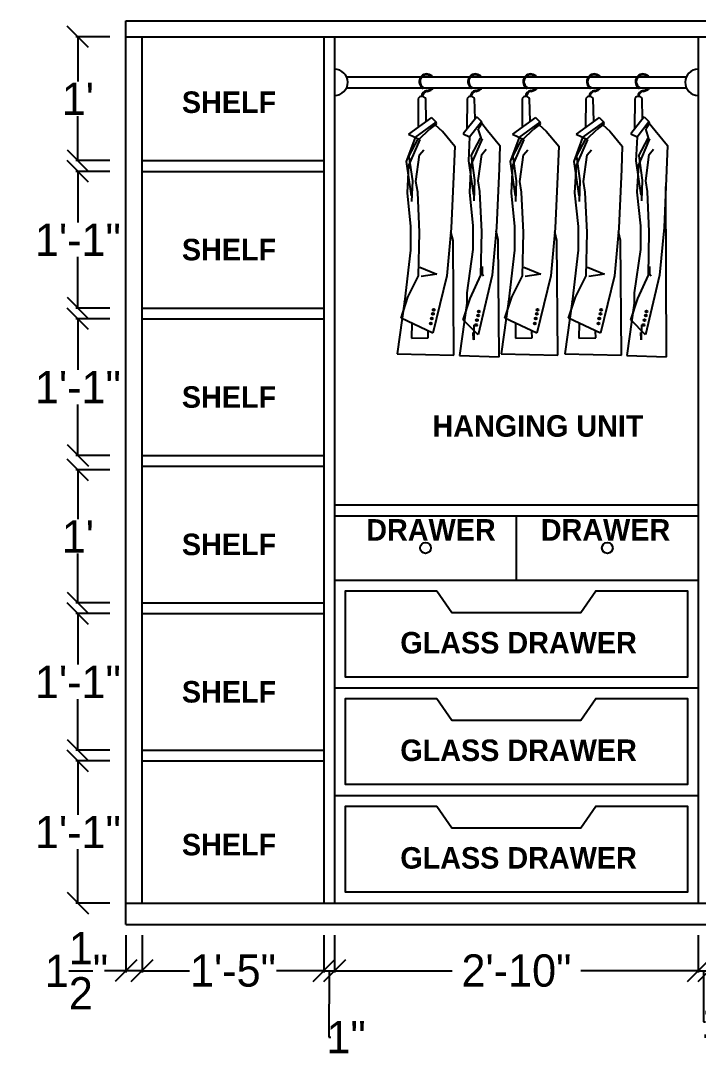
# Model space of a CAD drawing. Header units: inches. Extents: x -2624 to 3682, y -673 to 3670.
# Drawn here: x 331 to 394, y 1412 to 1508.4 of the extents above; entities that cross this region are included whole.
import ezdxf

# ---------------------------------------------------------------- set-up
doc = ezdxf.new("R2010")
doc.units = ezdxf.units.IN
doc.header["$MEASUREMENT"] = 0
doc.styles.add('HEMI', font='stylu.ttf')
doc.styles.get("Standard").update_dxf_attribs({"font": 'arial.ttf'})
doc.dimstyles.get("Standard").update_dxf_attribs({"dimtxt": 0.18, "dimasz": 0.18, "dimexe": 0.18, "dimexo": 0.0625, "dimgap": 0.09, "dimtad": 0, "dimtih": 1, "dimtoh": 1, "dimdec": 0, "dimzin": 0, "dimdsep": 46, "dimlunit": 4, "dimtxsty": 'Standard', "dimcen": 0.09, "dimadec": 0, "dimazin": 0, "dimtfac": 1, "dimtdec": 0, "dimtofl": 0, "dimtmove": 0, "dimatfit": 3, "dimfxl": 1, "dimtolj": 1, "dimtzin": 0, "dimarcsym": 0})

# ---------------------------------------------------------------- blocks, each defined once
blk = doc.blocks.new('rdth')
at = {"color": 18, "true_color": 0x000000}
for p, q in [((3607.319, 824.208), (3607.307, 822.228)), ((3607.87, 822.645), (3607.833, 824.186)), ((3610.687, 824.208), (3610.675, 822.119)), ((3611.234, 822.815), (3611.201, 824.186)), ((3614.477, 824.208), (3614.466, 822.228)), ((3615.028, 822.645), (3614.991, 824.186)), ((3618.86, 824.208), (3618.848, 822.228)), ((3619.411, 822.645), (3619.374, 824.186)), ((3622.228, 824.208), (3622.216, 822.119)), ((3622.775, 822.815), (3622.742, 824.186)), ((3608.23, 822.911), (3606.657, 821.747)), ((3607.102, 821.538), (3608.554, 822.586)), ((3608.23, 822.911), (3608.554, 822.586)), ((3608.582, 822.472), (3608.554, 822.586)), ((3611.344, 822.953), (3610.41, 821.789)), ((3610.854, 821.579), (3611.669, 822.627)), ((3611.344, 822.953), (3611.669, 822.627)), ((3611.697, 822.513), (3611.449, 822.129)), ((3611.697, 822.513), (3611.669, 822.627)), ((3611.692, 822.506), (3612.092, 822.008)), ((3615.388, 822.911), (3613.815, 821.747)), ((3614.26, 821.538), (3615.712, 822.586)), ((3615.388, 822.911), (3615.712, 822.586)), ((3615.741, 822.472), (3615.712, 822.586)), ((3619.771, 822.911), (3618.198, 821.747)), ((3618.643, 821.538), (3620.095, 822.586)), ((3619.771, 822.911), (3620.095, 822.586)), ((3620.123, 822.472), (3620.095, 822.586)), ((3622.885, 822.953), (3621.951, 821.789)), ((3622.396, 821.579), (3623.21, 822.627)), ((3622.885, 822.953), (3623.21, 822.627)), ((3623.238, 822.513), (3622.99, 822.129)), ((3623.238, 822.513), (3623.21, 822.627)), ((3623.234, 822.506), (3623.633, 822.008)), ((3607.381, 821.406), (3608.071, 822.087)), ((3608.582, 822.472), (3608.071, 822.087)), ((3608.481, 822.396), (3608.977, 821.966)), ((3608.982, 821.966), (3609.835, 820.933)), ((3610.41, 821.789), (3610.854, 821.579)), ((3611.668, 821.448), (3611.449, 822.129)), ((3612.097, 822.007), (3612.949, 820.975)), ((3614.54, 821.406), (3615.229, 822.087)), ((3615.741, 822.472), (3615.229, 822.087)), ((3615.639, 822.396), (3616.136, 821.966)), ((3616.141, 821.966), (3616.993, 820.933)), ((3618.922, 821.406), (3619.612, 822.087)), ((3620.123, 822.472), (3619.612, 822.087)), ((3620.022, 822.396), (3620.518, 821.966)), ((3620.523, 821.966), (3621.376, 820.933)), ((3621.951, 821.789), (3622.396, 821.579)), ((3623.209, 821.448), (3622.99, 822.129)), ((3623.638, 822.007), (3624.49, 820.975)), ((3607.102, 821.538), (3606.488, 819.877)), ((3607.428, 821.389), (3606.653, 819.597)), ((3606.657, 821.747), (3607.427, 821.385)), ((3606.678, 820.217), (3607.318, 821.436)), ((3610.854, 821.579), (3610.775, 819.919)), ((3611.715, 821.43), (3610.94, 819.639)), ((3610.965, 820.259), (3611.605, 821.477)), ((3614.26, 821.538), (3613.646, 819.877)), ((3614.586, 821.389), (3613.811, 819.597)), ((3613.815, 821.747), (3614.585, 821.385)), ((3613.836, 820.217), (3614.477, 821.436)), ((3618.643, 821.538), (3618.029, 819.877)), ((3618.969, 821.389), (3618.194, 819.597)), ((3618.198, 821.747), (3618.968, 821.385)), ((3618.219, 820.217), (3618.859, 821.436)), ((3622.396, 821.579), (3622.316, 819.919)), ((3623.256, 821.43), (3622.481, 819.639)), ((3622.506, 820.259), (3623.146, 821.477)), ((3607.402, 820.326), (3607.706, 820.69)), ((3609.835, 820.933), (3609.774, 819.354)), ((3611.446, 818.546), (3611.689, 820.368)), ((3611.689, 820.368), (3611.993, 820.732)), ((3612.949, 820.975), (3612.888, 819.396)), ((3614.561, 820.326), (3614.864, 820.69)), ((3616.993, 820.933), (3616.932, 819.354)), ((3618.943, 820.326), (3619.247, 820.69)), ((3621.376, 820.933), (3621.315, 819.354)), ((3622.987, 818.546), (3623.23, 820.368)), ((3623.23, 820.368), (3623.534, 820.732)), ((3624.49, 820.975), (3624.247, 815.327)), ((3606.488, 819.877), (3606.829, 817.517)), ((3606.678, 820.217), (3606.914, 818.541)), ((3607.159, 818.504), (3607.402, 820.326)), ((3610.775, 819.919), (3611.116, 817.558)), ((3610.94, 819.639), (3610.838, 817.756)), ((3610.965, 820.259), (3611.201, 818.582)), ((3613.646, 819.877), (3613.987, 817.517)), ((3613.836, 820.217), (3614.073, 818.541)), ((3614.317, 818.504), (3614.561, 820.326)), ((3618.029, 819.877), (3618.37, 817.517)), ((3618.219, 820.217), (3618.456, 818.541)), ((3618.7, 818.504), (3618.943, 820.326)), ((3622.316, 819.919), (3622.657, 817.558)), ((3622.481, 819.639), (3622.379, 817.756)), ((3622.506, 820.259), (3622.742, 818.582)), ((3606.653, 819.597), (3606.551, 817.715)), ((3609.774, 819.354), (3609.591, 815.286)), ((3612.888, 819.396), (3612.706, 815.327)), ((3613.811, 819.597), (3613.71, 817.715)), ((3616.932, 819.354), (3616.75, 815.286)), ((3618.194, 819.597), (3618.092, 817.715)), ((3621.315, 819.354), (3621.132, 815.286)), ((3606.914, 818.541), (3606.858, 817.119)), ((3607.281, 817.775), (3607.159, 818.504)), ((3611.201, 818.582), (3611.144, 817.16)), ((3611.568, 817.817), (3611.446, 818.546)), ((3614.073, 818.541), (3614.016, 817.119)), ((3614.439, 817.775), (3614.317, 818.504)), ((3618.456, 818.541), (3618.399, 817.119)), ((3618.822, 817.775), (3618.7, 818.504)), ((3622.742, 818.582), (3622.685, 817.16)), ((3623.109, 817.817), (3622.987, 818.546)), ((3606.551, 817.715), (3606.794, 815.407)), ((3607.402, 814.982), (3607.281, 817.775)), ((3610.838, 817.756), (3611.081, 815.449)), ((3611.689, 815.023), (3611.568, 817.817)), ((3613.71, 817.715), (3613.953, 815.407)), ((3614.561, 814.982), (3614.439, 817.775)), ((3618.092, 817.715), (3618.335, 815.407)), ((3618.943, 814.982), (3618.822, 817.775)), ((3622.379, 817.756), (3622.622, 815.449)), ((3623.23, 815.023), (3623.109, 817.817)), ((3624.429, 806.421), (3624.369, 818.151)), ((3606.794, 815.407), (3606.794, 813.767)), ((3611.081, 815.449), (3611.081, 813.809)), ((3613.953, 815.407), (3613.953, 813.767)), ((3618.335, 815.407), (3618.335, 813.767)), ((3622.622, 815.449), (3622.622, 813.809)), ((3607.341, 812.006), (3607.402, 814.982)), ((3609.591, 815.286), (3609.288, 812.006)), ((3609.713, 814.435), (3609.568, 815.036)), ((3611.628, 812.048), (3611.689, 815.023)), ((3612.706, 815.327), (3612.402, 812.048)), ((3612.828, 814.477), (3612.683, 815.078)), ((3614.5, 812.006), (3614.561, 814.982)), ((3616.75, 815.286), (3616.446, 812.006)), ((3616.871, 814.435), (3616.727, 815.036)), ((3618.882, 812.006), (3618.943, 814.982)), ((3621.132, 815.286), (3620.829, 812.006)), ((3621.254, 814.435), (3621.109, 815.036)), ((3623.169, 812.048), (3623.23, 815.023)), ((3624.247, 815.327), (3623.943, 812.048)), ((3609.774, 806.532), (3609.713, 814.435)), ((3612.888, 806.421), (3612.828, 814.477)), ((3616.932, 806.532), (3616.871, 814.435)), ((3621.315, 806.532), (3621.254, 814.435)), ((3606.794, 813.767), (3606.369, 810.215)), ((3611.081, 813.809), (3610.656, 810.833)), ((3613.953, 813.767), (3613.527, 810.215)), ((3618.335, 813.767), (3617.91, 810.215)), ((3622.622, 813.809), (3622.197, 810.833)), ((3607.43, 812.593), (3608.601, 812.105)), ((3611.717, 812.634), (3611.716, 812.147)), ((3614.588, 812.593), (3615.76, 812.105)), ((3618.971, 812.593), (3620.143, 812.105)), ((3623.258, 812.634), (3623.257, 812.147)), ((3606.612, 810.54), (3607.341, 812.006)), ((3608.601, 812.105), (3607.528, 811.949)), ((3609.288, 812.006), (3608.32, 808.045)), ((3610.899, 810.429), (3611.628, 812.048)), ((3612.402, 812.048), (3611.435, 807.934)), ((3611.716, 812.147), (3611.815, 811.991)), ((3613.77, 810.54), (3614.5, 812.006)), ((3615.76, 812.105), (3614.686, 811.949)), ((3616.446, 812.006), (3615.478, 808.045)), ((3618.153, 810.54), (3618.882, 812.006)), ((3620.143, 812.105), (3619.069, 811.949)), ((3620.829, 812.006), (3619.861, 808.045)), ((3622.44, 810.429), (3623.169, 812.048)), ((3623.943, 812.048), (3622.976, 807.934)), ((3623.257, 812.147), (3623.356, 811.991)), ((3606.132, 809.077), (3606.612, 810.54)), ((3610.419, 808.966), (3610.899, 810.429)), ((3610.656, 810.833), (3610.656, 810.126)), ((3613.29, 809.077), (3613.77, 810.54)), ((3617.673, 809.077), (3618.153, 810.54)), ((3621.96, 808.966), (3622.44, 810.429)), ((3622.197, 810.833), (3622.197, 810.126)), ((3606.369, 810.236), (3605.868, 806.634)), ((3606.369, 810.215), (3606.369, 810.236)), ((3610.656, 810.126), (3610.155, 806.523)), ((3613.527, 810.236), (3613.026, 806.634)), ((3613.527, 810.215), (3613.527, 810.236)), ((3617.91, 810.236), (3617.409, 806.634)), ((3617.91, 810.215), (3617.91, 810.236)), ((3622.197, 810.126), (3621.696, 806.523)), ((3608.32, 808.045), (3606.132, 809.077)), ((3611.435, 807.934), (3610.419, 808.966)), ((3615.478, 808.045), (3613.29, 809.077)), ((3619.861, 808.045), (3617.673, 809.077)), ((3622.976, 807.934), (3621.96, 808.966)), ((3606.866, 808.731), (3606.849, 807.7)), ((3608.01, 807.72), (3607.995, 808.198)), ((3611.153, 808.62), (3611.136, 807.589)), ((3614.024, 808.731), (3614.007, 807.7)), ((3615.168, 807.72), (3615.153, 808.198)), ((3618.407, 808.731), (3618.39, 807.7)), ((3619.551, 807.72), (3619.536, 808.198)), ((3622.694, 808.62), (3622.677, 807.589)), ((3606.849, 807.7), (3608.01, 807.72)), ((3611.124, 807.609), (3611.11, 808.087)), ((3611.136, 807.589), (3611.124, 807.609)), ((3614.007, 807.7), (3615.168, 807.72)), ((3618.39, 807.7), (3619.551, 807.72)), ((3622.665, 807.609), (3622.651, 808.087)), ((3622.677, 807.589), (3622.665, 807.609)), ((3605.868, 806.634), (3609.774, 806.532)), ((3610.155, 806.523), (3612.888, 806.421)), ((3613.026, 806.634), (3616.932, 806.532)), ((3617.409, 806.634), (3621.315, 806.532)), ((3621.696, 806.523), (3624.429, 806.421))]:
    blk.add_line(p, q, dxfattribs=at)
for centre, radius in [((3607.618, 824.965), 0.055), ((3610.972, 824.965), 0.055), ((3614.777, 824.965), 0.055), ((3619.159, 824.965), 0.055), ((3622.513, 824.965), 0.055), ((3608.381, 809.661), 0.0683), ((3611.496, 809.55), 0.0683), ((3615.54, 809.661), 0.0683), ((3619.922, 809.661), 0.0683), ((3623.037, 809.55), 0.0683), ((3608.25, 809.065), 0.0683), ((3608.333, 809.383), 0.0683), ((3611.364, 808.954), 0.0683), ((3611.448, 809.273), 0.0683), ((3615.408, 809.065), 0.0683), ((3615.491, 809.383), 0.0683), ((3619.791, 809.065), 0.0683), ((3619.874, 809.383), 0.0683), ((3622.905, 808.954), 0.0683), ((3622.989, 809.273), 0.0683), ((3608.187, 808.726), 0.0683), ((3611.302, 808.615), 0.0683), ((3615.346, 808.726), 0.0683), ((3619.728, 808.726), 0.0683), ((3622.843, 808.615), 0.0683)]:
    blk.add_circle(centre, radius, dxfattribs=at)
for centre, radius, start, end in [((3607.901, 825.384), 0.522, 58.88889, 230.40938), ((3607.901, 825.384), 0.465, 58.88889, 230.40938), ((3607.856, 825.309), 0.552, 46.20836, 58.88889), ((3607.856, 825.309), 0.609, 40.83099, 58.88889), ((3611.255, 825.384), 0.522, 58.88889, 230.40938), ((3611.255, 825.384), 0.465, 58.88889, 230.40938), ((3611.21, 825.309), 0.552, 46.20836, 58.88889), ((3611.21, 825.309), 0.609, 40.83099, 58.88889), ((3615.06, 825.384), 0.522, 58.88889, 230.40938), ((3615.06, 825.384), 0.465, 58.88889, 230.40938), ((3615.015, 825.309), 0.552, 46.20836, 58.88889), ((3615.015, 825.309), 0.609, 40.83099, 58.88889), ((3619.442, 825.384), 0.522, 58.88889, 230.40938), ((3619.442, 825.384), 0.465, 58.88889, 230.40938), ((3619.397, 825.309), 0.552, 46.20836, 58.88889), ((3619.397, 825.309), 0.609, 40.83099, 58.88889), ((3622.796, 825.384), 0.522, 58.88889, 230.40938), ((3622.796, 825.384), 0.465, 58.88889, 230.40938), ((3622.751, 825.309), 0.552, 46.20836, 58.88889), ((3622.751, 825.309), 0.609, 40.83099, 58.88889), ((3607.999, 824.311), 0.457, 98.14379, 177.87173), ((3607.999, 824.311), 0.4, 98.14379, 177.7449), ((3607.856, 825.309), 0.552, 278.14379, 320.73107), ((3607.856, 825.309), 0.609, 278.14379, 325.01876), ((3611.353, 824.311), 0.457, 98.14379, 177.87173), ((3611.353, 824.311), 0.4, 98.14379, 177.7449), ((3611.21, 825.309), 0.552, 278.14379, 320.73107), ((3611.21, 825.309), 0.609, 278.14379, 325.01876), ((3615.157, 824.311), 0.457, 98.14379, 177.87173), ((3615.157, 824.311), 0.4, 98.14379, 177.7449), ((3615.015, 825.309), 0.552, 278.14379, 320.73107), ((3615.015, 825.309), 0.609, 278.14379, 325.01876), ((3619.54, 824.311), 0.457, 98.14379, 177.87173), ((3619.54, 824.311), 0.4, 98.14379, 177.7449), ((3619.397, 825.309), 0.552, 278.14379, 320.73107), ((3619.397, 825.309), 0.609, 278.14379, 325.01876), ((3622.894, 824.311), 0.457, 98.14379, 177.87173), ((3622.894, 824.311), 0.4, 98.14379, 177.7449), ((3622.751, 825.309), 0.552, 278.14379, 320.73107), ((3622.751, 825.309), 0.609, 278.14379, 325.01876), ((3607.57, 824.068), 0.288, 24.24192, 150.77828), ((3610.938, 824.068), 0.288, 24.24192, 150.77828), ((3614.728, 824.068), 0.288, 24.24192, 150.77828), ((3619.111, 824.068), 0.288, 24.24192, 150.77828), ((3622.479, 824.068), 0.288, 24.24192, 150.77828)]:
    blk.add_arc(centre, radius, start, end, dxfattribs=at)
blk = doc.blocks.new('_Oblique')
at = {"color": 0, "linetype": 'ByBlock', "lineweight": -2}
blk.add_line((-0.5, -0.5), (0.5, 0.5), dxfattribs=at)
blk = doc.blocks.new('*D96')
at = {"color": 254, "lineweight": -2, "transparency": 16777216}
for p, q in [((339.252, 1439.633), (336.108, 1439.633)), ((339.252, 1426.433), (336.108, 1426.433))]:
    blk.add_line(p, q, dxfattribs=at)
at = {"color": 5, "lineweight": -2, "transparency": 16777216}
for p, q in [((336.288, 1439.633), (336.288, 1434.639)), ((336.288, 1426.433), (336.288, 1431.428))]:
    blk.add_line(p, q, dxfattribs=at)
at = {"layer": 'Defpoints', "color": 0, "transparency": 16777216}
for p in [(336.288, 1439.633), (342.252, 1439.633), (342.252, 1426.433)]:
    blk.add_point(p, dxfattribs=at)
at = {"color": 5, "lineweight": -2, "transparency": 16777216, "xscale": 2, "yscale": 2, "zscale": 2}
for p, rotation in [((336.288, 1439.633), 90), ((336.288, 1426.433), 270)]:
    blk.add_blockref('_Oblique', p, dxfattribs=dict(at, rotation=rotation))
at = {"color": 5, "transparency": 16777216, "insert": (336.288, 1433.033), "char_height": 3, "attachment_point": 5, "style": 'HEMI'}
blk.add_mtext('\\A1;1\'-1"', dxfattribs=at)
blk = doc.blocks.new('*D88')
at = {"color": 254, "lineweight": -2, "transparency": 16777216}
for p, q in [((339.252, 1453.333), (336.108, 1453.333)), ((339.252, 1440.633), (336.108, 1440.633))]:
    blk.add_line(p, q, dxfattribs=at)
at = {"color": 5, "lineweight": -2, "transparency": 16777216}
for p, q in [((336.288, 1453.333), (336.288, 1448.589)), ((336.288, 1440.633), (336.288, 1445.378))]:
    blk.add_line(p, q, dxfattribs=at)
at = {"layer": 'Defpoints', "color": 0, "transparency": 16777216}
for p in [(336.288, 1453.333), (342.252, 1453.333), (342.252, 1440.633)]:
    blk.add_point(p, dxfattribs=at)
at = {"color": 5, "lineweight": -2, "transparency": 16777216, "xscale": 2, "yscale": 2, "zscale": 2}
for p, rotation in [((336.288, 1453.333), 90), ((336.288, 1440.633), 270)]:
    blk.add_blockref('_Oblique', p, dxfattribs=dict(at, rotation=rotation))
at = {"color": 5, "transparency": 16777216, "insert": (336.288, 1446.983), "char_height": 3, "attachment_point": 5, "style": 'HEMI'}
blk.add_mtext('\\A1;1\'-1"', dxfattribs=at)
blk = doc.blocks.new('*D89')
at = {"color": 254, "lineweight": -2, "transparency": 16777216}
for p, q in [((339.252, 1466.683), (336.108, 1466.683)), ((339.252, 1454.333), (336.108, 1454.333))]:
    blk.add_line(p, q, dxfattribs=at)
at = {"color": 5, "lineweight": -2, "transparency": 16777216}
for p, q in [((336.288, 1466.683), (336.288, 1462.114)), ((336.288, 1454.333), (336.288, 1458.903))]:
    blk.add_line(p, q, dxfattribs=at)
at = {"layer": 'Defpoints', "color": 0, "transparency": 16777216}
for p in [(336.288, 1466.683), (342.252, 1466.683), (342.252, 1454.333)]:
    blk.add_point(p, dxfattribs=at)
at = {"color": 5, "lineweight": -2, "transparency": 16777216, "xscale": 2, "yscale": 2, "zscale": 2}
for p, rotation in [((336.288, 1466.683), 90), ((336.288, 1454.333), 270)]:
    blk.add_blockref('_Oblique', p, dxfattribs=dict(at, rotation=rotation))
at = {"color": 5, "transparency": 16777216, "insert": (336.288, 1460.508), "char_height": 3, "attachment_point": 5, "style": 'HEMI'}
blk.add_mtext("\\A1;1'", dxfattribs=at)
blk = doc.blocks.new('*D91')
at = {"color": 254, "lineweight": -2, "transparency": 16777216}
for p, q in [((339.252, 1480.733), (336.108, 1480.733)), ((339.252, 1468.033), (336.108, 1468.033))]:
    blk.add_line(p, q, dxfattribs=at)
at = {"color": 5, "lineweight": -2, "transparency": 16777216}
for p, q in [((336.288, 1480.733), (336.288, 1475.989)), ((336.288, 1468.033), (336.288, 1472.778))]:
    blk.add_line(p, q, dxfattribs=at)
at = {"layer": 'Defpoints', "color": 0, "transparency": 16777216}
for p in [(336.288, 1480.733), (342.252, 1480.733), (342.252, 1468.033)]:
    blk.add_point(p, dxfattribs=at)
at = {"color": 5, "lineweight": -2, "transparency": 16777216, "xscale": 2, "yscale": 2, "zscale": 2}
for p, rotation in [((336.288, 1480.733), 90), ((336.288, 1468.033), 270)]:
    blk.add_blockref('_Oblique', p, dxfattribs=dict(at, rotation=rotation))
at = {"color": 5, "transparency": 16777216, "insert": (336.288, 1474.383), "char_height": 3, "attachment_point": 5, "style": 'HEMI'}
blk.add_mtext('\\A1;1\'-1"', dxfattribs=at)
blk = doc.blocks.new('*D92')
at = {"color": 254, "lineweight": -2, "transparency": 16777216}
for p, q in [((339.252, 1494.433), (336.108, 1494.433)), ((339.252, 1481.733), (336.108, 1481.733))]:
    blk.add_line(p, q, dxfattribs=at)
at = {"color": 5, "lineweight": -2, "transparency": 16777216}
for p, q in [((336.288, 1494.433), (336.288, 1489.689)), ((336.288, 1481.733), (336.288, 1486.478))]:
    blk.add_line(p, q, dxfattribs=at)
at = {"layer": 'Defpoints', "color": 0, "transparency": 16777216}
for p in [(336.288, 1494.433), (342.252, 1494.433), (342.252, 1481.733)]:
    blk.add_point(p, dxfattribs=at)
at = {"color": 5, "lineweight": -2, "transparency": 16777216, "xscale": 2, "yscale": 2, "zscale": 2}
for p, rotation in [((336.288, 1494.433), 90), ((336.288, 1481.733), 270)]:
    blk.add_blockref('_Oblique', p, dxfattribs=dict(at, rotation=rotation))
at = {"color": 5, "transparency": 16777216, "insert": (336.288, 1488.083), "char_height": 3, "attachment_point": 5, "style": 'HEMI'}
blk.add_mtext('\\A1;1\'-1"', dxfattribs=at)
blk = doc.blocks.new('*D115')
at = {"color": 254, "lineweight": -2, "transparency": 16777216}
for p, q in [((339.252, 1506.933), (336.108, 1506.933)), ((339.252, 1495.433), (336.108, 1495.433))]:
    blk.add_line(p, q, dxfattribs=at)
at = {"color": 5, "lineweight": -2, "transparency": 16777216}
for p, q in [((336.288, 1506.933), (336.288, 1502.789)), ((336.288, 1495.433), (336.288, 1499.578))]:
    blk.add_line(p, q, dxfattribs=at)
at = {"layer": 'Defpoints', "color": 0, "transparency": 16777216}
for p in [(336.288, 1506.933), (342.252, 1506.933), (342.252, 1495.433)]:
    blk.add_point(p, dxfattribs=at)
at = {"color": 5, "lineweight": -2, "transparency": 16777216, "xscale": 2, "yscale": 2, "zscale": 2}
for p, rotation in [((336.288, 1506.933), 90), ((336.288, 1495.433), 270)]:
    blk.add_blockref('_Oblique', p, dxfattribs=dict(at, rotation=rotation))
at = {"color": 5, "transparency": 16777216, "insert": (336.288, 1501.183), "char_height": 3, "attachment_point": 5, "style": 'HEMI'}
blk.add_mtext("\\A1;1'", dxfattribs=at)
blk = doc.blocks.new('*D116')
at = {"color": 254, "lineweight": -2, "transparency": 16777216}
for p, q in [((342.252, 1423.433), (342.252, 1419.96)), ((359.152, 1423.433), (359.152, 1419.96))]:
    blk.add_line(p, q, dxfattribs=at)
at = {"color": 5, "lineweight": -2, "transparency": 16777216}
for p, q in [((342.252, 1420.14), (346.654, 1420.14)), ((359.152, 1420.14), (354.749, 1420.14))]:
    blk.add_line(p, q, dxfattribs=at)
at = {"layer": 'Defpoints', "color": 0, "transparency": 16777216}
for p in [(342.252, 1426.433), (359.152, 1426.433), (359.152, 1420.14)]:
    blk.add_point(p, dxfattribs=at)
at = {"color": 5, "lineweight": -2, "transparency": 16777216, "xscale": 2, "yscale": 2, "zscale": 2, "rotation": 180}
blk.add_blockref('_Oblique', (342.252, 1420.14), dxfattribs=at)
at = {"color": 5, "lineweight": -2, "transparency": 16777216, "xscale": 2, "yscale": 2, "zscale": 2}
blk.add_blockref('_Oblique', (359.152, 1420.14), dxfattribs=at)
at = {"color": 5, "transparency": 16777216, "insert": (350.702, 1420.14), "char_height": 3, "attachment_point": 5, "style": 'HEMI'}
blk.add_mtext('\\A1;1\'-5"', dxfattribs=at)
blk = doc.blocks.new('*D117')
at = {"color": 254, "lineweight": -2, "transparency": 16777216}
for p, q in [((340.752, 1423.433), (340.752, 1419.96)), ((342.252, 1423.433), (342.252, 1419.96))]:
    blk.add_line(p, q, dxfattribs=at)
at = {"color": 5, "lineweight": -2, "transparency": 16777216}
for p, q in [((340.752, 1420.14), (338.752, 1420.14)), ((342.252, 1420.14), (340.752, 1420.14))]:
    blk.add_line(p, q, dxfattribs=at)
at = {"layer": 'Defpoints', "color": 0, "transparency": 16777216}
for p in [(340.752, 1426.433), (342.252, 1426.433), (340.752, 1420.14)]:
    blk.add_point(p, dxfattribs=at)
at = {"color": 5, "lineweight": -2, "transparency": 16777216, "xscale": 2, "yscale": 2, "zscale": 2, "rotation": 180}
blk.add_blockref('_Oblique', (340.752, 1420.14), dxfattribs=at)
at = {"color": 5, "lineweight": -2, "transparency": 16777216, "xscale": 2, "yscale": 2, "zscale": 2}
blk.add_blockref('_Oblique', (342.252, 1420.14), dxfattribs=at)
at = {"color": 5, "transparency": 16777216, "insert": (336.156, 1420.14), "char_height": 3, "attachment_point": 5, "style": 'HEMI'}
blk.add_mtext('\\A1;1{\\H1x;\\S1/2;}"', dxfattribs=at)
blk = doc.blocks.new('*D118')
at = {"color": 254, "lineweight": -2, "transparency": 16777216}
for p, q in [((359.152, 1423.433), (359.152, 1419.96)), ((360.152, 1423.433), (360.152, 1419.96))]:
    blk.add_line(p, q, dxfattribs=at)
at = {"color": 5, "lineweight": -2, "transparency": 16777216}
for p, q in [((359.152, 1420.14), (360.152, 1420.14)), ((359.652, 1420.14), (359.618, 1413.973)), ((359.618, 1413.973), (359.798, 1413.973))]:
    blk.add_line(p, q, dxfattribs=at)
at = {"layer": 'Defpoints', "color": 0, "transparency": 16777216}
for p in [(359.152, 1426.433), (360.152, 1426.433), (360.152, 1420.14)]:
    blk.add_point(p, dxfattribs=at)
at = {"color": 5, "lineweight": -2, "transparency": 16777216, "xscale": 2, "yscale": 2, "zscale": 2, "rotation": 180}
blk.add_blockref('_Oblique', (359.152, 1420.14), dxfattribs=at)
at = {"color": 5, "lineweight": -2, "transparency": 16777216, "xscale": 2, "yscale": 2, "zscale": 2}
blk.add_blockref('_Oblique', (360.152, 1420.14), dxfattribs=at)
at = {"color": 5, "transparency": 16777216, "insert": (361.22, 1413.973), "char_height": 3, "attachment_point": 5, "style": 'HEMI'}
blk.add_mtext('\\A1;1"', dxfattribs=at)
blk = doc.blocks.new('*D119')
at = {"color": 254, "lineweight": -2, "transparency": 16777216}
for p, q in [((360.152, 1423.433), (360.152, 1419.96)), ((393.952, 1423.433), (393.952, 1419.96))]:
    blk.add_line(p, q, dxfattribs=at)
at = {"color": 5, "lineweight": -2, "transparency": 16777216}
for p, q in [((360.152, 1420.14), (371.075, 1420.14)), ((393.952, 1420.14), (383.029, 1420.14))]:
    blk.add_line(p, q, dxfattribs=at)
at = {"layer": 'Defpoints', "color": 0, "transparency": 16777216}
for p in [(360.152, 1426.433), (393.952, 1426.433), (393.952, 1420.14)]:
    blk.add_point(p, dxfattribs=at)
at = {"color": 5, "lineweight": -2, "transparency": 16777216, "xscale": 2, "yscale": 2, "zscale": 2, "rotation": 180}
blk.add_blockref('_Oblique', (360.152, 1420.14), dxfattribs=at)
at = {"color": 5, "lineweight": -2, "transparency": 16777216, "xscale": 2, "yscale": 2, "zscale": 2}
blk.add_blockref('_Oblique', (393.952, 1420.14), dxfattribs=at)
at = {"color": 5, "transparency": 16777216, "insert": (377.052, 1420.14), "char_height": 3, "attachment_point": 5, "style": 'HEMI'}
blk.add_mtext('\\A1;2\'-10"', dxfattribs=at)
blk = doc.blocks.new('*D120')
at = {"color": 254, "lineweight": -2, "transparency": 16777216}
for p, q in [((393.952, 1423.433), (393.952, 1419.96)), ((394.952, 1423.433), (394.952, 1419.96))]:
    blk.add_line(p, q, dxfattribs=at)
at = {"color": 5, "lineweight": -2, "transparency": 16777216}
for p, q in [((393.952, 1420.14), (394.952, 1420.14)), ((394.452, 1420.14), (394.452, 1415.393)), ((394.452, 1415.393), (394.632, 1415.393))]:
    blk.add_line(p, q, dxfattribs=at)
at = {"layer": 'Defpoints', "color": 0, "transparency": 16777216}
for p in [(393.952, 1426.433), (394.952, 1426.433), (394.952, 1420.14)]:
    blk.add_point(p, dxfattribs=at)
at = {"color": 5, "lineweight": -2, "transparency": 16777216, "xscale": 2, "yscale": 2, "zscale": 2, "rotation": 180}
blk.add_blockref('_Oblique', (393.952, 1420.14), dxfattribs=at)
at = {"color": 5, "lineweight": -2, "transparency": 16777216, "xscale": 2, "yscale": 2, "zscale": 2}
blk.add_blockref('_Oblique', (394.952, 1420.14), dxfattribs=at)
at = {"color": 5, "transparency": 16777216, "insert": (396.054, 1415.393), "char_height": 3, "attachment_point": 5, "style": 'HEMI'}
blk.add_mtext('\\A1;1"', dxfattribs=at)

msp = doc.modelspace()

# ---------------------------------------------------------------- linework, layer by layer
at = {"color": 18, "true_color": 0x000000}
for p, q in [((340.752, 1424.433), (340.752, 1508.433)), ((340.752, 1508.433), (430.752, 1508.433)), ((340.752, 1506.933), (430.752, 1506.933)), ((342.252, 1426.433), (342.252, 1506.933)), ((359.152, 1506.933), (359.152, 1426.433)), ((360.152, 1506.933), (360.152, 1426.433)), ((393.952, 1506.933), (393.952, 1426.433)), ((361.268, 1503.212), (392.836, 1503.212)), ((361.268, 1502.212), (392.836, 1502.212)), ((342.252, 1495.433), (359.152, 1495.433)), ((342.252, 1494.433), (359.152, 1494.433)), ((342.252, 1481.733), (359.152, 1481.733)), ((342.252, 1480.733), (359.152, 1480.733)), ((342.252, 1468.033), (359.152, 1468.033)), ((342.252, 1467.033), (359.152, 1467.033)), ((360.152, 1463.433), (393.952, 1463.433)), ((360.152, 1462.433), (393.952, 1462.433)), ((377.052, 1456.433), (377.052, 1462.433)), ((360.152, 1456.433), (393.952, 1456.433)), ((342.252, 1454.333), (359.152, 1454.333)), ((342.252, 1453.333), (359.152, 1453.333)), ((360.152, 1446.433), (393.952, 1446.433)), ((342.252, 1440.633), (359.152, 1440.633)), ((342.252, 1439.633), (359.152, 1439.633)), ((360.152, 1436.433), (393.952, 1436.433)), ((340.752, 1426.433), (430.752, 1426.433)), ((340.752, 1424.433), (430.752, 1424.433))]:
    msp.add_line(p, q, dxfattribs=at)
at = {"color": 143, "true_color": 0x7aafdf}
for points in [[(369.667, 1455.433), (371.052, 1453.433), (383.052, 1453.433), (384.437, 1455.433), (392.952, 1455.433), (392.952, 1447.433), (361.152, 1447.433), (361.152, 1455.433)], [(369.667, 1445.433), (371.052, 1443.433), (383.052, 1443.433), (384.437, 1445.433), (392.952, 1445.433), (392.952, 1437.433), (361.152, 1437.433), (361.152, 1445.433)], [(369.667, 1435.433), (371.052, 1433.433), (383.052, 1433.433), (384.437, 1435.433), (392.952, 1435.433), (392.952, 1427.433), (361.152, 1427.433), (361.152, 1435.433)]]:
    msp.add_lwpolyline(points, close=True, dxfattribs=at)
at = {"color": 18, "true_color": 0x000000}
for centre in [(368.602, 1459.433), (385.502, 1459.433)]:
    msp.add_circle(centre, 0.5, dxfattribs=at)
for centre, start, end in [((360.152, 1502.712), 270, 90), ((393.952, 1502.712), 90, 270)]:
    msp.add_arc(centre, 1.223, start, end, dxfattribs=at)

# ---------------------------------------------------------------- block references
at = {"xscale": 1.349456073416687, "yscale": 1.349456073416687, "zscale": 1.349456073416687}
msp.add_blockref('rdth', (-4499.993, 388.965), dxfattribs=at)

# ---------------------------------------------------------------- texts
at = {"color": 177, "lineweight": 5, "true_color": 0x293189, "char_height": 2, "attachment_point": 3, "rotation": 0.00944, "style": 'HEMI'}
for s, insert, width in [('\\pxqc;{\\fStylus BT|b1|i0|c0|p34;SHELF}', (360.014, 1501.866), 19.3517), ('\\pxqc;{\\fStylus BT|b1|i0|c0|p34;SHELF}', (360.014, 1488.166), 19.3517), ('\\pxqc;{\\fStylus BT|b1|i0|c0|p34;SHELF}', (360.014, 1474.466), 19.3517), ('\\pxqc;{\\fStylus BT|b1|i0|c0|p34;HANGING UNIT}', (388.728, 1471.772), 19.3517), ('\\pxqc;{\\fStylus BT|b1|i0|c0|p34;DRAWER}', (376.572, 1462.113), 14.92485), ('\\pxqc;{\\fStylus BT|b1|i0|c0|p34;DRAWER}', (392.794, 1462.113), 14.92485), ('\\pxqc;{\\fStylus BT|b1|i0|c0|p34;SHELF}', (360.014, 1460.766), 19.3517), ('\\pxqc;{\\fStylus BT|b1|i0|c0|p34;GLASS DRAWER}', (389.475, 1451.631), 24.45403), ('\\pxqc;{\\fStylus BT|b1|i0|c0|p34;SHELF}', (360.014, 1447.066), 19.3517), ('\\pxqc;{\\fStylus BT|b1|i0|c0|p34;GLASS DRAWER}', (389.475, 1441.631), 24.45403), ('\\pxqc;{\\fStylus BT|b1|i0|c0|p34;SHELF}', (360.014, 1432.866), 19.3517), ('\\pxqc;{\\fStylus BT|b1|i0|c0|p34;GLASS DRAWER}', (389.475, 1431.631), 24.45403)]:
    msp.add_mtext(s, dxfattribs=dict(at, insert=insert, width=width))

# ---------------------------------------------------------------- dimensions: what is measured, and where the dimension line sits
at = {"color": 18, "true_color": 0x000000}
for base, p1, p2, override, picture, middle in [((336.288137778, 1506.933180222), (342.251931733, 1495.433180222), (342.251931733, 1506.933180222), {"dimtxt": 3, "dimasz": 2, "dimexo": 3, "dimtxsty": 'HEMI', "dimblk": 'Oblique', "dimcen": 0, "dimclrd": 5, "dimclre": 254, "dimclrt": 5, "dimtmove": 1, "dimldrblk": 'Oblique', "dimfxl": 0.03937, "dimarcsym": 1}, '*D115', (336.288137778, 1501.183180222)), ((336.288, 1494.433), (342.252, 1481.733), (342.252, 1494.433), {"dimtxt": 3, "dimasz": 2, "dimexo": 3, "dimtxsty": 'HEMI', "dimblk": 'Oblique', "dimcen": 0, "dimclrd": 5, "dimclre": 254, "dimclrt": 5, "dimtmove": 1, "dimldrblk": 'Oblique', "dimfxl": 0.03937, "dimarcsym": 1}, '*D92', (336.288, 1488.083)), ((336.288, 1480.733), (342.252, 1468.033), (342.252, 1480.733), {"dimtxt": 3, "dimasz": 2, "dimexo": 3, "dimtxsty": 'HEMI', "dimblk": 'Oblique', "dimcen": 0, "dimclrd": 5, "dimclre": 254, "dimclrt": 5, "dimtmove": 1, "dimldrblk": 'Oblique', "dimfxl": 0.03937, "dimarcsym": 1}, '*D91', (336.288, 1474.383)), ((336.288, 1466.683), (342.252, 1454.333), (342.252, 1466.683), {"dimtxt": 3, "dimasz": 2, "dimexo": 3, "dimtxsty": 'HEMI', "dimblk": 'Oblique', "dimcen": 0, "dimclrd": 5, "dimclre": 254, "dimclrt": 5, "dimtmove": 1, "dimldrblk": 'Oblique', "dimfxl": 0.03937, "dimarcsym": 1}, '*D89', (336.288, 1460.508)), ((336.288, 1453.333), (342.252, 1440.633), (342.252, 1453.333), {"dimtxt": 3, "dimasz": 2, "dimexo": 3, "dimtxsty": 'HEMI', "dimblk": 'Oblique', "dimcen": 0, "dimclrd": 5, "dimclre": 254, "dimclrt": 5, "dimtmove": 1, "dimldrblk": 'Oblique', "dimfxl": 0.03937, "dimarcsym": 1}, '*D88', (336.288, 1446.983)), ((336.288, 1439.633), (342.252, 1426.433), (342.252, 1439.633), {"dimtxt": 3, "dimasz": 2, "dimexo": 3, "dimtxsty": 'HEMI', "dimblk": 'Oblique', "dimcen": 0, "dimclrd": 5, "dimclre": 254, "dimclrt": 5, "dimldrblk": 'Oblique', "dimfxl": 0.03937, "dimarcsym": 1}, '*D96', (336.288, 1433.033))]:
    dim = msp.add_linear_dim(base=base, p1=p1, p2=p2, angle=90, dimstyle='Standard', override=override, dxfattribs=at)
    dim.commit()
    dim.dimension.update_dxf_attribs({"geometry": picture, "text_midpoint": middle})
for base, p1, p2, override, picture, middle in [((340.752, 1420.14), (342.252, 1426.433), (340.752, 1426.433), {"dimtxt": 3, "dimasz": 2, "dimexo": 3, "dimdec": 1, "dimtxsty": 'HEMI', "dimblk": 'Oblique', "dimcen": 0, "dimclrd": 5, "dimclre": 254, "dimclrt": 5, "dimtdec": 1, "dimldrblk": 'Oblique', "dimfxl": 0.03937, "dimarcsym": 1}, '*D117', (336.156, 1420.14)), ((359.152, 1420.14), (342.252, 1426.433), (359.152, 1426.433), {"dimtxt": 3, "dimasz": 2, "dimexo": 3, "dimtxsty": 'HEMI', "dimblk": 'Oblique', "dimcen": 0, "dimclrd": 5, "dimclre": 254, "dimclrt": 5, "dimldrblk": 'Oblique', "dimfxl": 0.03937, "dimarcsym": 1}, '*D116', (350.702, 1420.14)), ((393.952, 1420.14), (360.152, 1426.433), (393.952, 1426.433), {"dimtxt": 3, "dimasz": 2, "dimexo": 3, "dimdec": 1, "dimtxsty": 'HEMI', "dimblk": 'Oblique', "dimcen": 0, "dimclrd": 5, "dimclre": 254, "dimclrt": 5, "dimtdec": 1, "dimtmove": 1, "dimldrblk": 'Oblique', "dimfxl": 0.03937, "dimarcsym": 1}, '*D119', (377.052, 1420.14))]:
    dim = msp.add_linear_dim(base=base, p1=p1, p2=p2, dimstyle='Standard', override=override, dxfattribs=at)
    dim.commit()
    dim.dimension.update_dxf_attribs({"geometry": picture, "text_midpoint": middle})
for base, p1, p2, picture, middle in [((360.152, 1420.14), (359.152, 1426.433), (360.152, 1426.433), '*D118', (359.888, 1413.973)), ((394.952, 1420.14), (393.952, 1426.433), (394.952, 1426.433), '*D120', (394.722, 1415.393))]:
    dim = msp.add_linear_dim(base=base, p1=p1, p2=p2, dimstyle='Standard', override={"dimtxt": 3, "dimasz": 2, "dimexo": 3, "dimdec": 1, "dimtxsty": 'HEMI', "dimblk": 'Oblique', "dimcen": 0, "dimclrd": 5, "dimclre": 254, "dimclrt": 5, "dimtdec": 1, "dimtmove": 1, "dimldrblk": 'Oblique', "dimfxl": 0.03937, "dimarcsym": 1}, dxfattribs=at)
    dim.commit()
    dim.dimension.update_dxf_attribs({"geometry": picture, "text_midpoint": middle, "dimtype": 160})

doc.saveas('drawing.dxf')
